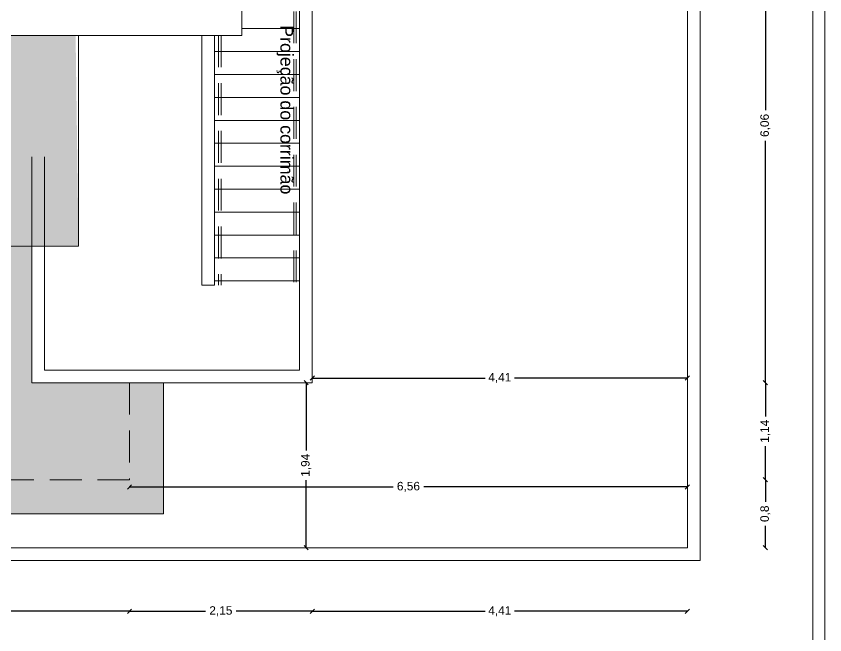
# Model space of a CAD drawing. Header units: metres. Extents: x 1628 to 1845, y 824 to 931.
# Drawn here: x 1652.92 to 1662.44, y 905.67 to 912.96 of the extents above; entities that cross this region are included whole.
import ezdxf

# ---------------------------------------------------------------- set-up
doc = ezdxf.new("R2010")
doc.units = ezdxf.units.M
doc.header["$LTSCALE"] = 0.15
doc.linetypes.add('ACAD_ISO02W100', pattern=[15, 12, -3])
doc.linetypes.add('HIDDEN', pattern=[0.375, 0.25, -0.125])
doc.layers.get('0').update_dxf_attribs({"lineweight": 0, "plot": 0})
doc.layers.get('Defpoints').update_dxf_attribs({"lineweight": 0})
for name, color, linetype, lineweight in [('Alvenaria', 170, 'Continuous', 0), ('Alvenaria ext', 5, 'Continuous', 5), ('Alvenaria int', 150, 'Continuous', 5), ('Cotas', 1, 'Continuous', 0), ('Linhas invisíveis', 6, 'ACAD_ISO02W100', 0), ('Telhado', 2, 'Continuous', 0), ('Texto', 7, 'Continuous', 0)]:
    doc.layers.add(name, color=color, linetype=linetype, lineweight=lineweight)
doc.styles.add('Lunardi', font='arial.ttf', dxfattribs={"height": 0.15})
doc.styles.get("Standard").update_dxf_attribs({"font": 'arial.ttf'})
doc.dimstyles.new('Lunardi', dxfattribs={"dimtxt": 0.1, "dimasz": 0.05, "dimexe": 0, "dimexo": 0.05, "dimgap": 0.05, "dimtad": 0, "dimzin": 9, "dimtxsty": 'Standard', "dimblk": 'OBLIQUE', "dimcen": 0, "dimse1": 1, "dimse2": 1, "dimclrd": 1, "dimclre": 1, "dimclrt": 1, "dimadec": 0, "dimazin": 0, "dimtfac": 1, "dimtmove": 1, "dimatfit": 2, "dimldrblk": 'OBLIQUE', "dimfxl": 1, "dimarcsym": 0})

# ---------------------------------------------------------------- blocks, each defined once
blk = doc.blocks.new('_Oblique')
at = {"color": 0, "linetype": 'ByBlock', "lineweight": -2}
blk.add_line((-0.5, -0.5), (0.5, 0.5), dxfattribs=at)
blk = doc.blocks.new('*D83')
at = {"layer": 'Alvenaria', "color": 1, "lineweight": -2, "ltscale": 10}
for p, q in [((1640.4705, 905.9504), (1647.1497, 905.9504)), ((1654.257, 905.9504), (1647.5779, 905.9504))]:
    blk.add_line(p, q, dxfattribs=at)
at = {"layer": 'Defpoints', "color": 0, "ltscale": 10}
for p in [(1640.4705, 907.4984), (1654.257, 907.4984), (1654.257, 905.9504)]:
    blk.add_point(p, dxfattribs=at)
at = {"layer": 'Alvenaria', "color": 1, "lineweight": -2, "ltscale": 10, "xscale": 0.05, "yscale": 0.05, "zscale": 0.05, "rotation": 180}
blk.add_blockref('_Oblique', (1640.4705, 905.9504), dxfattribs=at)
at = {"layer": 'Alvenaria', "color": 1, "lineweight": -2, "ltscale": 10, "xscale": 0.05, "yscale": 0.05, "zscale": 0.05}
blk.add_blockref('_Oblique', (1654.257, 905.9504), dxfattribs=at)
at = {"layer": 'Alvenaria', "color": 1, "ltscale": 10, "insert": (1647.3638, 905.9504), "char_height": 0.1, "attachment_point": 5}
blk.add_mtext('13,79', dxfattribs=at)
blk = doc.blocks.new('*D84')
at = {"layer": 'Alvenaria', "color": 1, "lineweight": -2, "ltscale": 10}
for p, q in [((1654.257, 905.9504), (1655.1509, 905.9504)), ((1656.407, 905.9504), (1655.5131, 905.9504))]:
    blk.add_line(p, q, dxfattribs=at)
at = {"layer": 'Defpoints', "color": 0, "ltscale": 10}
for p in [(1656.407, 908.64), (1654.257, 907.4984), (1656.407, 905.9504)]:
    blk.add_point(p, dxfattribs=at)
at = {"layer": 'Alvenaria', "color": 1, "lineweight": -2, "ltscale": 10, "xscale": 0.05, "yscale": 0.05, "zscale": 0.05, "rotation": 180}
blk.add_blockref('_Oblique', (1654.257, 905.9504), dxfattribs=at)
at = {"layer": 'Alvenaria', "color": 1, "lineweight": -2, "ltscale": 10, "xscale": 0.05, "yscale": 0.05, "zscale": 0.05}
blk.add_blockref('_Oblique', (1656.407, 905.9504), dxfattribs=at)
at = {"layer": 'Alvenaria', "color": 1, "ltscale": 10, "insert": (1655.332, 905.9504), "char_height": 0.1, "attachment_point": 5}
blk.add_mtext('2,15', dxfattribs=at)
blk = doc.blocks.new('*D85')
at = {"layer": 'Alvenaria', "color": 1, "lineweight": -2, "ltscale": 10}
for p, q in [((1656.407, 905.9504), (1658.4414, 905.9504)), ((1660.8203, 905.9504), (1658.7859, 905.9504))]:
    blk.add_line(p, q, dxfattribs=at)
at = {"layer": 'Defpoints', "color": 0, "ltscale": 10}
for p in [(1656.407, 908.64), (1660.8203, 906.698), (1660.8203, 905.9504)]:
    blk.add_point(p, dxfattribs=at)
at = {"layer": 'Alvenaria', "color": 1, "lineweight": -2, "ltscale": 10, "xscale": 0.05, "yscale": 0.05, "zscale": 0.05, "rotation": 180}
blk.add_blockref('_Oblique', (1656.407, 905.9504), dxfattribs=at)
at = {"layer": 'Alvenaria', "color": 1, "lineweight": -2, "ltscale": 10, "xscale": 0.05, "yscale": 0.05, "zscale": 0.05}
blk.add_blockref('_Oblique', (1660.8203, 905.9504), dxfattribs=at)
at = {"layer": 'Alvenaria', "color": 1, "ltscale": 10, "insert": (1658.6137, 905.9504), "char_height": 0.1, "attachment_point": 5}
blk.add_mtext('4,41', dxfattribs=at)
blk = doc.blocks.new('*D86')
at = {"layer": 'Alvenaria', "color": 1, "lineweight": -2, "ltscale": 10}
for p, q in [((1661.7384, 907.4984), (1661.7384, 907.2393)), ((1661.7384, 906.698), (1661.7384, 906.9571))]:
    blk.add_line(p, q, dxfattribs=at)
at = {"layer": 'Defpoints', "color": 0, "ltscale": 10}
for p in [(1654.257, 907.4984), (1661.7384, 907.4984), (1660.8203, 906.698)]:
    blk.add_point(p, dxfattribs=at)
at = {"layer": 'Alvenaria', "color": 1, "lineweight": -2, "ltscale": 10, "xscale": 0.05, "yscale": 0.05, "zscale": 0.05}
for p, rotation in [((1661.7384, 907.4984), 90), ((1661.7384, 906.698), 270)]:
    blk.add_blockref('_Oblique', p, dxfattribs=dict(at, rotation=rotation))
at = {"layer": 'Alvenaria', "color": 1, "ltscale": 10, "insert": (1661.7384, 907.0982), "char_height": 0.1, "attachment_point": 5, "rotation": 90}
blk.add_mtext('0,8', dxfattribs=at)
blk = doc.blocks.new('*D87')
at = {"layer": 'Alvenaria', "color": 1, "lineweight": -2, "ltscale": 10}
for p, q in [((1661.7384, 908.64), (1661.7384, 908.2441)), ((1661.7384, 907.4984), (1661.7384, 907.8942))]:
    blk.add_line(p, q, dxfattribs=at)
at = {"layer": 'Defpoints', "color": 0, "ltscale": 10}
for p in [(1656.407, 908.64), (1654.257, 907.4984), (1661.7384, 907.4984)]:
    blk.add_point(p, dxfattribs=at)
at = {"layer": 'Alvenaria', "color": 1, "lineweight": -2, "ltscale": 10, "xscale": 0.05, "yscale": 0.05, "zscale": 0.05}
for p, rotation in [((1661.7384, 908.64), 90), ((1661.7384, 907.4984), 270)]:
    blk.add_blockref('_Oblique', p, dxfattribs=dict(at, rotation=rotation))
at = {"layer": 'Alvenaria', "color": 1, "ltscale": 10, "insert": (1661.7384, 908.0692), "char_height": 0.1, "attachment_point": 5, "rotation": 90}
blk.add_mtext('1,14', dxfattribs=at)
blk = doc.blocks.new('*D88')
at = {"layer": 'Alvenaria', "color": 1, "lineweight": -2, "ltscale": 10}
for p, q in [((1661.7384, 914.6991), (1661.7384, 911.8497)), ((1661.7384, 908.64), (1661.7384, 911.4895))]:
    blk.add_line(p, q, dxfattribs=at)
at = {"layer": 'Defpoints', "color": 0, "ltscale": 10}
for p in [(1656.407, 914.6991), (1661.7384, 914.6991), (1656.407, 908.64)]:
    blk.add_point(p, dxfattribs=at)
at = {"layer": 'Alvenaria', "color": 1, "lineweight": -2, "ltscale": 10, "xscale": 0.05, "yscale": 0.05, "zscale": 0.05}
for p, rotation in [((1661.7384, 914.6991), 90), ((1661.7384, 908.64), 270)]:
    blk.add_blockref('_Oblique', p, dxfattribs=dict(at, rotation=rotation))
at = {"layer": 'Alvenaria', "color": 1, "ltscale": 10, "insert": (1661.7384, 911.6696), "char_height": 0.1, "attachment_point": 5, "rotation": 90}
blk.add_mtext('6,06', dxfattribs=at)
blk = doc.blocks.new('*D165')
at = {"layer": 'Cotas', "color": 1, "lineweight": -2, "ltscale": 10}
for p, q in [((1656.3352, 908.64), (1656.3352, 907.844)), ((1656.3352, 906.698), (1656.3352, 907.4941))]:
    blk.add_line(p, q, dxfattribs=at)
at = {"layer": 'Defpoints', "color": 0, "ltscale": 10}
for p in [(1656.407, 908.64), (1656.3352, 906.698), (1656.407, 906.698)]:
    blk.add_point(p, dxfattribs=at)
at = {"layer": 'Cotas', "color": 1, "lineweight": -2, "ltscale": 10, "xscale": 0.05, "yscale": 0.05, "zscale": 0.05}
for p, rotation in [((1656.3352, 908.64), 90), ((1656.3352, 906.698), 270)]:
    blk.add_blockref('_Oblique', p, dxfattribs=dict(at, rotation=rotation))
at = {"layer": 'Cotas', "color": 1, "ltscale": 10, "insert": (1656.3352, 907.669), "char_height": 0.1, "attachment_point": 5, "rotation": 90}
blk.add_mtext('1,94', dxfattribs=at)
blk = doc.blocks.new('*D166')
at = {"layer": 'Cotas', "color": 1, "lineweight": -2, "ltscale": 10}
for p, q in [((1654.257, 907.4143), (1657.3585, 907.4143)), ((1660.8203, 907.4143), (1657.7188, 907.4143))]:
    blk.add_line(p, q, dxfattribs=at)
at = {"layer": 'Defpoints', "color": 0, "ltscale": 10}
for p in [(1654.257, 907.4984), (1660.8203, 907.4984), (1660.8203, 907.4143)]:
    blk.add_point(p, dxfattribs=at)
at = {"layer": 'Cotas', "color": 1, "lineweight": -2, "ltscale": 10, "xscale": 0.05, "yscale": 0.05, "zscale": 0.05, "rotation": 180}
blk.add_blockref('_Oblique', (1654.257, 907.4143), dxfattribs=at)
at = {"layer": 'Cotas', "color": 1, "lineweight": -2, "ltscale": 10, "xscale": 0.05, "yscale": 0.05, "zscale": 0.05}
blk.add_blockref('_Oblique', (1660.8203, 907.4143), dxfattribs=at)
at = {"layer": 'Cotas', "color": 1, "ltscale": 10, "insert": (1657.5387, 907.4143), "char_height": 0.1, "attachment_point": 5}
blk.add_mtext('6,56', dxfattribs=at)
blk = doc.blocks.new('*D167')
at = {"layer": 'Cotas', "color": 1, "lineweight": -2, "ltscale": 10}
for p, q in [((1656.407, 908.6961), (1658.4414, 908.6961)), ((1660.8203, 908.6961), (1658.7859, 908.6961))]:
    blk.add_line(p, q, dxfattribs=at)
at = {"layer": 'Defpoints', "color": 0, "ltscale": 10}
for p in [(1656.407, 908.64), (1660.8203, 908.6961), (1660.8203, 908.64)]:
    blk.add_point(p, dxfattribs=at)
at = {"layer": 'Cotas', "color": 1, "lineweight": -2, "ltscale": 10, "xscale": 0.05, "yscale": 0.05, "zscale": 0.05, "rotation": 180}
blk.add_blockref('_Oblique', (1656.407, 908.6961), dxfattribs=at)
at = {"layer": 'Cotas', "color": 1, "lineweight": -2, "ltscale": 10, "xscale": 0.05, "yscale": 0.05, "zscale": 0.05}
blk.add_blockref('_Oblique', (1660.8203, 908.6961), dxfattribs=at)
at = {"layer": 'Cotas', "color": 1, "ltscale": 10, "insert": (1658.6137, 908.6961), "char_height": 0.1, "attachment_point": 5}
blk.add_mtext('4,41', dxfattribs=at)

msp = doc.modelspace()

# ---------------------------------------------------------------- hatches: boundary and pattern name
at = {"layer": 'Telhado', "ltscale": 10}
h = msp.add_hatch(dxfattribs=at)
h.set_pattern_fill('TROOF2', color=256, scale=0.34, pattern_type=2)
h.set_pattern_definition([(125.2176, (0.3128, -1.00639), (2.3800003956, -3.39999971662), [0.07074958, -7.00419244]), (160.71, (0.272, -0.948591), (5.78000176264, -2.03999540797), [0.07204464, -7.13242616]), (199.29, (0.204, -0.924791), (-5.78000176264, -2.03999540797), [0.07204464, -7.13242616]), (234.7824, (0.136, -0.94859), (-2.3800003956, -3.39999971662), [0.07074958, -7.00419244]), (270, (0.0952, -1.0064), (0.34, -0.34), [0.034, -0.306]), (90, (0.3128, -1.0404), (-0.34, 0.34), [0.034, -0.306]), (0, (0.3128, -1.0132), (0.34, 0.34), [0.0272, -0.3128]), (0, (0.3128, -1.0404), (0.34, 0.34), [0.0272, -0.3128]), (125.5377, (0.34, -0.99619), (-1.020000535, 1.3599994043), [0.0877438, -2.83704704]), (162.2553, (0.289, -0.924791), (-7.47999871862, 2.38000365932), [0.08924592, -8.83534914]), (197.7447, (0.204, -0.897591), (7.47999871862, 2.38000365932), [0.08924592, -8.83534914]), (234.4623, (0.119, -0.92479), (1.020000535, 1.3599994043), [0.0877438, -2.83704704]), (270, (0.068, -0.9962), (0.34, -0.34), [0.017, -0.323]), (90, (0.34, -1.0132), (-0.34, 0.34), [0.017, -0.323]), (0, (0, -1.0132), (0.34, 0.34), [0.068, -0.272]), (0, (0, -1.0404), (0.34, 0.34), [0.0952, -0.2448]), (84.8056, (0.068, -0.99959), (-0.3399983764, -3.4000002278), [0.30043386, -3.45498888]), (95.1944, (0.34, -0.99959), (-0.3399983764, 3.4000002278), [0.30043386, -3.45498888])])
h.paths.add_polyline_path([(1652.787, 914.7241), (1652.787, 915.0991), (1643.5068, 915.0991), (1643.5068, 914.7241)])
h.paths.add_polyline_path([(1643.5068, 914.5241), (1643.5068, 910.2588), (1653.6568, 910.2588), (1653.6227, 912.7291), (1652.7529, 912.7291), (1652.787, 914.5241)])
h.paths.add_polyline_path([(1645.8748, 911.3804), (1646.165, 911.6169), (1646.165, 911.8696), (1645.8748, 911.6331), (1645.5845, 911.8696), (1645.5845, 911.6169)], flags=16)
h = msp.add_hatch(dxfattribs=at)
h.set_pattern_fill('TROOF2', color=256, scale=0.34, pattern_type=2)
h.set_pattern_definition([(125.2176, (-52.992607, 34.45394), (2.3800003956, -3.39999971662), [0.07074958, -7.00419244]), (160.71, (-53.033407, 34.51174), (5.78000176264, -2.03999540797), [0.07204464, -7.13242616]), (199.29, (-53.101407, 34.53554), (-5.78000176264, -2.03999540797), [0.07204464, -7.13242616]), (234.7824, (-53.169407, 34.51174), (-2.3800003956, -3.39999971662), [0.07074958, -7.00419244]), (270, (-53.2102, 34.45394), (0.34, -0.34), [0.034, -0.306]), (90, (-52.9926, 34.41994), (-0.34, 0.34), [0.034, -0.306]), (0, (-52.9926, 34.44714), (0.34, 0.34), [0.0272, -0.3128]), (0, (-52.9926, 34.41994), (0.34, 0.34), [0.0272, -0.3128]), (125.5377, (-52.965407, 34.46414), (-1.020000535, 1.3599994043), [0.0877438, -2.83704704]), (162.2553, (-53.016407, 34.53554), (-7.47999871862, 2.38000365932), [0.08924592, -8.83534914]), (197.7447, (-53.101407, 34.56274), (7.47999871862, 2.38000365932), [0.08924592, -8.83534914]), (234.4623, (-53.186407, 34.53554), (1.020000535, 1.3599994043), [0.0877438, -2.83704704]), (270, (-53.2374, 34.46414), (0.34, -0.34), [0.017, -0.323]), (90, (-52.9654, 34.44714), (-0.34, 0.34), [0.017, -0.323]), (0, (-53.3054, 34.44714), (0.34, 0.34), [0.068, -0.272]), (0, (-53.3054, 34.41994), (0.34, 0.34), [0.0952, -0.2448]), (84.8056, (-53.237407, 34.46074), (-0.3399983764, -3.4000002278), [0.30043386, -3.45498888]), (95.1944, (-52.965407, 34.46074), (-0.3399983764, 3.4000002278), [0.30043386, -3.45498888])])
h.paths.add_polyline_path([(1653.107, 910.2491), (1644.057, 910.2491), (1644.057, 907.0984), (1654.6564, 907.0984), (1654.6564, 908.64), (1653.107, 908.64)])

# ---------------------------------------------------------------- linework, layer by layer
at = {"layer": 'Alvenaria'}
for p, q in [((1656.257, 914.6991), (1656.257, 908.79)), ((1656.407, 914.6991), (1656.407, 908.64)), ((1656.257, 908.79), (1653.257, 908.79)), ((1656.407, 908.64), (1653.257, 908.64))]:
    msp.add_line(p, q, dxfattribs=at)
at = {"layer": 'Alvenaria', "color": 5, "linetype": 'HIDDEN', "ltscale": 10}
for p, q in [((1656.407, 914.6991), (1656.407, 908.64)), ((1656.407, 908.64), (1653.257, 908.64))]:
    msp.add_line(p, q, dxfattribs=at)
at = {"layer": 'Alvenaria', "ltscale": 10}
msp.add_lwpolyline([(1655.577, 912.7291), (1652.787, 912.7291), (1652.787, 915.0023), (1655.577, 915.0023)], close=True, dxfattribs=at)
at = {"layer": 'Alvenaria ext'}
for p, q in [((1655.577, 912.8091), (1656.257, 912.8091)), ((1655.257, 909.79), (1655.257, 912.7291)), ((1655.257, 912.5391), (1656.257, 912.5391)), ((1655.257, 912.2691), (1656.257, 912.2691)), ((1655.257, 911.9991), (1656.257, 911.9991)), ((1655.257, 911.7291), (1656.257, 911.7291)), ((1655.257, 911.4591), (1656.257, 911.4591)), ((1653.257, 908.79), (1653.257, 911.2991)), ((1655.257, 911.1891), (1656.257, 911.1891)), ((1655.257, 910.9191), (1656.257, 910.9191)), ((1655.257, 910.6491), (1656.257, 910.6491)), ((1655.257, 910.3791), (1656.257, 910.3791)), ((1655.257, 910.1091), (1656.257, 910.1091)), ((1655.257, 909.8391), (1656.257, 909.8391))]:
    msp.add_line(p, q, dxfattribs=at)
at = {"layer": 'Alvenaria ext', "ltscale": 10}
for p, q in [((1655.257, 909.79), (1655.107, 909.79)), ((1653.657, 908.64), (1653.107, 908.64))]:
    msp.add_line(p, q, dxfattribs=at)
at = {"layer": 'Alvenaria int'}
for p, q in [((1655.107, 912.7291), (1655.107, 909.79)), ((1653.107, 908.64), (1653.107, 911.2991))]:
    msp.add_line(p, q, dxfattribs=at)
at = {"layer": 'Alvenaria int', "ltscale": 10}
msp.add_lwpolyline([(1635.9703, 916.548), (1660.9703, 916.548), (1660.9703, 906.548), (1635.9703, 906.548)], close=True, dxfattribs=at)
msp.add_lwpolyline([(1636.1203, 915.3055), (1636.1203, 916.398), (1660.8203, 916.398), (1660.8203, 906.698), (1636.1203, 906.698), (1636.1203, 911.1249)], dxfattribs=at)
at = {"layer": 'Linhas invisíveis', "color": 6, "linetype": 'HIDDEN', "ltscale": 10}
for p, q in [((1655.577, 912.7291), (1655.577, 915.0191)), ((1656.1894, 914.6991), (1656.1894, 909.79)), ((1656.2194, 914.6991), (1656.2194, 909.79)), ((1655.3042, 912.7291), (1655.3042, 909.79)), ((1655.3342, 912.7291), (1655.3342, 909.79))]:
    msp.add_line(p, q, dxfattribs=at)
at = {"layer": 'Linhas invisíveis', "color": 5, "linetype": 'HIDDEN', "ltscale": 10}
for p, q in [((1654.257, 908.64), (1654.257, 907.4984)), ((1654.257, 907.4984), (1640.4705, 907.4984))]:
    msp.add_line(p, q, dxfattribs=at)
at = {"layer": 'Telhado', "ltscale": 10}
for p, q in [((1653.5886, 912.7291), (1652.787, 912.7291)), ((1653.107, 908.64), (1653.107, 911.2991)), ((1654.657, 908.64), (1653.107, 908.64)), ((1654.657, 907.0984), (1654.657, 908.64)), ((1644.057, 907.0984), (1654.657, 907.0984))]:
    msp.add_line(p, q, dxfattribs=at)
msp.add_lwpolyline([(1643.5068, 915.0991), (1652.787, 915.0991), (1652.787, 912.7291), (1653.6568, 912.7291), (1653.6568, 910.2491), (1643.5068, 910.2491), (1643.5068, 915.0991)], dxfattribs=at)
at = {"layer": 'Texto', "ltscale": 10}
for points in [[(1632.4982, 919.4146), (1662.4378, 919.4146), (1662.4378, 898.243), (1632.4982, 898.243)], [(1632.6408, 919.272), (1662.2952, 919.272), (1662.2952, 898.3856), (1632.6408, 898.3856)]]:
    msp.add_lwpolyline(points, close=True, dxfattribs=at)

# ---------------------------------------------------------------- texts
at = {"layer": 'Linhas invisíveis', "color": 6, "linetype": 'HIDDEN', "ltscale": 10, "insert": (1656.1827, 912.8492), "char_height": 0.15, "attachment_point": 1, "rotation": 270, "style": 'Lunardi'}
msp.add_mtext_dynamic_manual_height_columns('Projeção do corrimão', width=2.084963, gutter_width=0.75, heights=[0], dxfattribs=at)

# ---------------------------------------------------------------- dimensions: what is measured, and where the dimension line sits
at = {"layer": 'Alvenaria', "ltscale": 10}
for base, p1, p2, picture, middle in [((1661.7384, 914.6991), (1656.407, 908.64), (1656.407, 914.6991), '*D88', (1661.7384, 911.6696)), ((1661.7384, 907.4984), (1656.407, 908.64), (1654.257, 907.4984), '*D87', (1661.7384, 908.0692)), ((1661.7384, 907.4984), (1660.8203, 906.698), (1654.257, 907.4984), '*D86', (1661.7384, 907.0982))]:
    dim = msp.add_linear_dim(base=base, p1=p1, p2=p2, angle=270, dimstyle='Lunardi', dxfattribs=at)
    dim.commit()
    dim.dimension.update_dxf_attribs({"geometry": picture, "text_midpoint": middle})
for base, p1, p2, picture, middle in [((1656.407, 905.9504), (1654.257, 907.4984), (1656.407, 908.64), '*D84', (1655.332, 905.9504)), ((1660.8203, 905.9504), (1656.407, 908.64), (1660.8203, 906.698), '*D85', (1658.6137, 905.9504)), ((1654.257, 905.9504), (1640.4705, 907.4984), (1654.257, 907.4984), '*D83', (1647.3638, 905.9504))]:
    dim = msp.add_linear_dim(base=base, p1=p1, p2=p2, dimstyle='Lunardi', dxfattribs=at)
    dim.commit()
    dim.dimension.update_dxf_attribs({"geometry": picture, "text_midpoint": middle})
at = {"layer": 'Cotas', "ltscale": 10}
for p1, p2, distance, picture, middle in [((1656.407, 908.64), (1660.8203, 908.64), 0.0561, '*D167', (1658.6137, 908.6961)), ((1656.407, 908.64), (1656.407, 906.698), -0.0718, '*D165', (1656.3352, 907.669)), ((1654.257, 907.4984), (1660.8203, 907.4984), -0.084, '*D166', (1657.5387, 907.4143))]:
    dim = msp.add_aligned_dim(p1=p1, p2=p2, distance=distance, dimstyle='Lunardi', dxfattribs=at)
    dim.commit()
    dim.dimension.update_dxf_attribs({"geometry": picture, "text_midpoint": middle})

doc.saveas('drawing.dxf')
